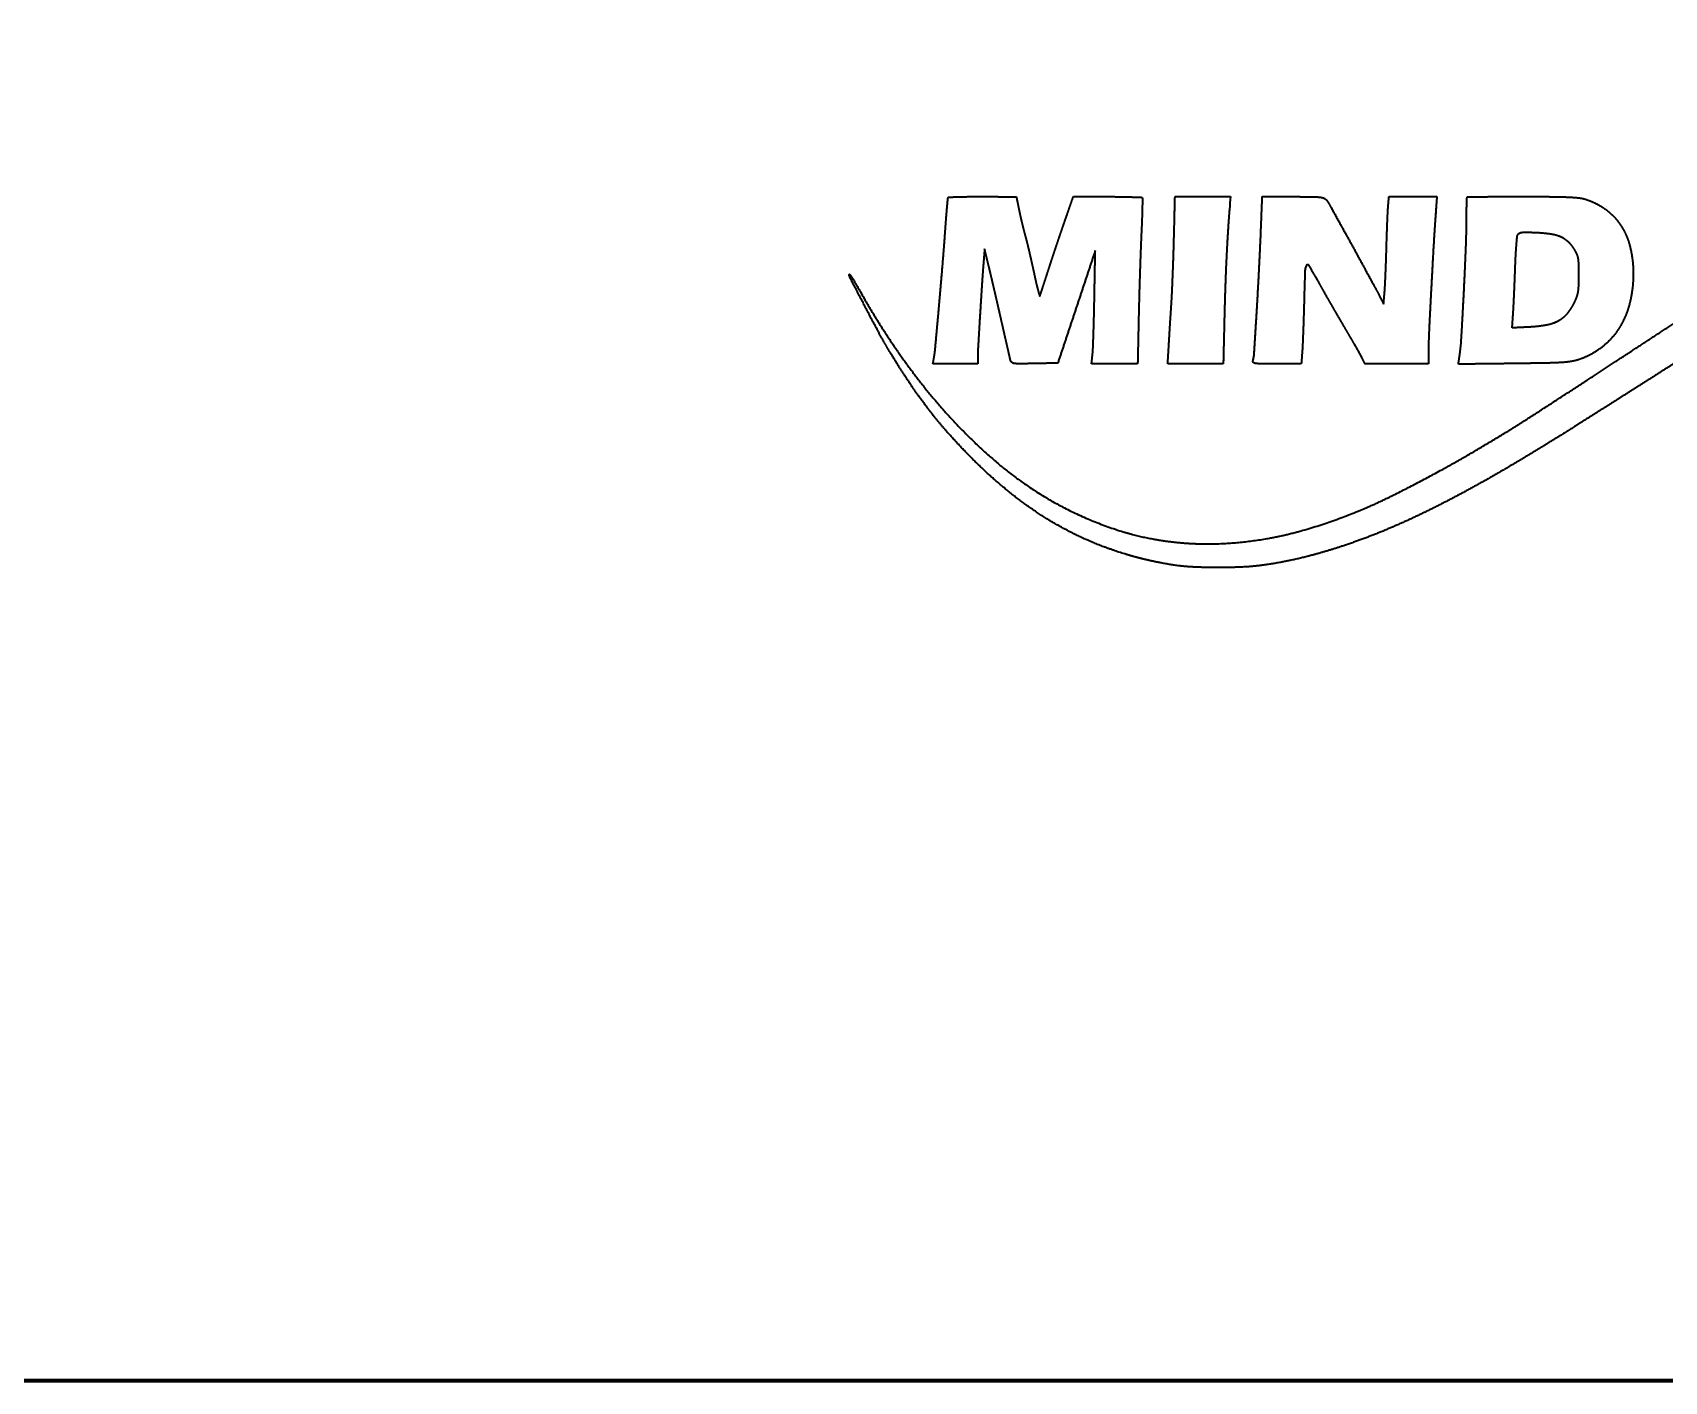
# Model space of a CAD drawing. Header units: inches. Extents: x 885 to 6823, y 710 to 5493.
# Drawn here: x 2839.3 to 2926.3, y 2568.9 to 2640.8 of the extents above; entities that cross this region are included whole.
import ezdxf

# ---------------------------------------------------------------- set-up
doc = ezdxf.new("R2010")
doc.units = ezdxf.units.IN
doc.layers.add('1', color=7, linetype='Continuous', true_color=0xffffff)

msp = doc.modelspace()

# ---------------------------------------------------------------- linework, layer by layer
at = {"layer": '1', "color": 7, "linetype": 'Continuous', "lineweight": 35}
for p, q in [((2787.78, 2568.856), (3095.78, 2568.856)), ((2788.28, 2568.956), (3095.28, 2568.956))]:
    msp.add_line(p, q, dxfattribs=at)
for points, weights, degree, knots in [([(3002.434, 2636.996), (3002.378, 2637.008), (3002.321, 2637.021), (3002.001, 2637.093), (3001.735, 2637.145), (3000.735, 2637.315), (3000.001, 2637.438), (2998.517, 2637.684), (2997.768, 2637.805), (2996.461, 2638.013), (2995.903, 2638.098), (2993.553, 2638.438), (2991.756, 2638.663), (2988.208, 2639.037), (2986.456, 2639.185), (2983.029, 2639.401), (2981.355, 2639.47), (2978.118, 2639.531), (2976.556, 2639.518), (2972.77, 2639.383), (2970.549, 2639.239), (2966.289, 2638.834), (2964.253, 2638.563), (2960.27, 2637.879), (2958.326, 2637.467), (2954.431, 2636.48), (2952.483, 2635.909), (2949.69, 2634.978), (2948.828, 2634.675), (2947.156, 2634.056), (2946.347, 2633.739), (2944.729, 2633.068), (2943.92, 2632.714), (2942.248, 2631.946), (2941.385, 2631.534), (2939.429, 2630.564), (2938.338, 2630.001), (2936.208, 2628.855), (2935.17, 2628.272), (2932.907, 2626.947), (2931.683, 2626.207), (2928.739, 2624.371), (2927.015, 2623.283), (2923.939, 2621.323), (2922.58, 2620.462), (2920.354, 2619.06), (2919.483, 2618.525), (2917.931, 2617.593), (2917.249, 2617.198), (2915.881, 2616.434), (2915.196, 2616.065), (2913.674, 2615.278), (2912.829, 2614.875), (2911.172, 2614.149), (2910.36, 2613.83), (2908.769, 2613.276), (2907.992, 2613.042), (2906.477, 2612.654), (2905.739, 2612.507), (2904.62, 2612.344), (2904.243, 2612.308), (2903.401, 2612.265), (2902.938, 2612.253), (2902.017, 2612.253), (2901.56, 2612.265), (2900.745, 2612.307), (2900.388, 2612.345), (2899.046, 2612.558), (2898.074, 2612.792), (2897.123, 2613.104), (2896.192, 2613.409), (2895.289, 2613.792), (2894.423, 2614.249), (2893.533, 2614.72), (2892.684, 2615.261), (2891.024, 2616.524), (2890.211, 2617.232), (2889.015, 2618.424), (2888.596, 2618.866), (2887.811, 2619.744), (2887.447, 2620.18), (2886.741, 2621.091), (2886.398, 2621.564), (2885.705, 2622.595), (2885.351, 2623.15), (2884.808, 2624.048), (2884.613, 2624.388), (2884.162, 2625.22), (2883.903, 2625.709), (2883.37, 2626.734), (2883.093, 2627.269), (2882.816, 2627.803), (2882.798, 2627.838), (2882.804, 2627.877), (2882.832, 2627.904), (2882.839, 2627.911), (2882.849, 2627.91), (2882.854, 2627.902), (2882.909, 2627.813), (2882.964, 2627.725), (2883.083, 2627.532), (2883.145, 2627.428), (2883.28, 2627.197), (2883.352, 2627.071), (2884.083, 2625.775), (2884.799, 2624.639), (2886.301, 2622.499), (2887.091, 2621.502), (2888.724, 2619.67), (2889.564, 2618.838), (2891.268, 2617.349), (2892.137, 2616.706), (2893.506, 2615.859), (2893.967, 2615.6), (2894.924, 2615.12), (2895.417, 2614.898), (2896.408, 2614.499), (2896.906, 2614.324), (2897.881, 2614.026), (2898.358, 2613.907), (2898.84, 2613.814), (2900.198, 2613.552), (2901.579, 2613.463), (2902.959, 2613.549), (2904.394, 2613.638), (2905.81, 2613.888), (2907.189, 2614.295), (2908.824, 2614.778), (2910.41, 2615.404), (2913.889, 2617.155), (2915.802, 2618.222), (2918.014, 2619.584), (2918.359, 2619.799), (2919.115, 2620.279), (2919.526, 2620.543), (2920.56, 2621.211), (2921.183, 2621.616), (2922.997, 2622.8), (2924.189, 2623.579), (2926.44, 2625.051), (2927.503, 2625.738), (2929.453, 2626.983), (2930.341, 2627.537), (2932.043, 2628.576), (2932.857, 2629.061), (2934.502, 2630.016), (2935.334, 2630.487), (2936.7, 2631.241), (2937.234, 2631.524), (2938.493, 2632.163), (2939.215, 2632.523), (2940.658, 2633.23), (2941.38, 2633.576), (2942.622, 2634.162), (2943.145, 2634.396), (2945.871, 2635.556), (2948.111, 2636.386), (2952.644, 2637.831), (2954.934, 2638.441), (2959.624, 2639.453), (2962.02, 2639.854), (2966.977, 2640.448), (2969.533, 2640.652), (2972.699, 2640.779), (2973.303, 2640.789), (2974.851, 2640.776), (2975.795, 2640.762), (2977.698, 2640.721), (2978.657, 2640.693), (2980.301, 2640.635), (2980.987, 2640.597), (2981.672, 2640.548)], [0.500028842012, 0.500028842012, 0.500028842012, 0.49990993454, 0.49990993454, 0.500028206926, 0.500028206926, 0.500027327896, 0.500027327896, 0.500020306907, 0.500020306907, 0.49996674968, 0.49996674968, 0.499954897266, 0.499954897266, 0.499947872216, 0.499947872216, 0.499905551037, 0.499905551037, 0.499883055807, 0.499883055807, 0.499792231719, 0.499792231719, 0.499773940632, 0.499773940632, 0.499803958143, 0.499803958143, 0.499983511469, 0.499983511469, 0.499967570397, 0.499967570397, 0.499969836855, 0.499969836855, 0.49999224639, 0.49999224639, 0.499982937989, 0.499982937989, 0.499973806451, 0.499973806451, 0.499996723387, 0.499996723387, 0.500024715037, 0.500024715037, 0.500027453769, 0.500027453769, 0.500010452456, 0.500010452456, 0.499988344513, 0.499988344513, 0.499984734416, 0.499984734416, 0.499859741035, 0.499859741035, 0.499772165641, 0.499772165641, 0.499731419008, 0.499731419008, 0.499559423038, 0.499559423038, 0.499666780446, 0.499666780446, 0.499918789299, 0.499918789299, 0.499918892039, 0.499918892039, 0.499564850303, 0.499564850303, 0.498972995834, 0.498972995834, 0.500028842012, 0.498832867725, 0.498832867725, 0.500028842012, 0.498906283356, 0.498906283356, 0.499287120527, 0.499287120527, 0.499893163609, 0.499893163609, 0.499822434289, 0.499822434289, 0.499836242554, 0.499836242554, 0.499934379805, 0.499934379805, 0.499935455777, 0.499935455777, 0.500016243918, 0.500016243918, 0.500028611503, 0.500028611503, 0.500028842012, 0.435794288113, 0.435794288113, 0.500028842012, 0.374186246908, 0.374186246908, 0.500028842012, 0.500027229907, 0.500027229907, 0.500003945292, 0.500003945292, 0.500020163182, 0.500020163182, 0.499624081461, 0.499624081461, 0.499467725914, 0.499467725914, 0.499381762254, 0.499381762254, 0.498914889926, 0.498914889926, 0.499697758003, 0.499697758003, 0.499738051905, 0.499738051905, 0.499725706688, 0.499725706688, 0.499560729865, 0.499560729865, 0.500028842012, 0.49736967995, 0.49736967995, 0.500028842012, 0.497925029837, 0.497925029837, 0.500028842012, 0.498691632887, 0.498691632887, 0.499724398278, 0.499724398278, 0.500020473069, 0.500020473069, 0.500025999044, 0.500025999044, 0.500028065808, 0.500028065808, 0.500028820171, 0.500028820171, 0.500023637462, 0.500023637462, 0.500012762859, 0.500012762859, 0.500008128477, 0.500008128477, 0.500009221042, 0.500009221042, 0.499979547613, 0.499979547613, 0.500019764212, 0.500019764212, 0.500019920975, 0.500019920975, 0.499967173544, 0.499967173544, 0.499663762533, 0.499663762533, 0.499645871572, 0.499645871572, 0.499666159219, 0.499666159219, 0.499766988665, 0.499766988665, 0.499932337733, 0.499932337733, 0.500021256909, 0.500021256909, 0.500020660968, 0.500020660968, 0.499971666204, 0.499971666204, 0.500028842012], 3, [0, 0, 0, 0, 0.000858, 0.000858, 0.004871, 0.004871, 0.015909, 0.015909, 0.027164, 0.027164, 0.035539, 0.035539, 0.062379, 0.062379, 0.088446, 0.088446, 0.113283, 0.113283, 0.136431, 0.136431, 0.169412, 0.169412, 0.199818, 0.199818, 0.229241, 0.229241, 0.259272, 0.259272, 0.27279, 0.27279, 0.285643, 0.285643, 0.298702, 0.298702, 0.312844, 0.312844, 0.330996, 0.330996, 0.348605, 0.348605, 0.369756, 0.369756, 0.399898, 0.399898, 0.423682, 0.423682, 0.438788, 0.438788, 0.450448, 0.450448, 0.461942, 0.461942, 0.475773, 0.475773, 0.488668, 0.488668, 0.500645, 0.500645, 0.511735, 0.511735, 0.517321, 0.517321, 0.524148, 0.524148, 0.530887, 0.530887, 0.536162, 0.536162, 0.550852, 0.550852, 0.550852, 0.565207, 0.565207, 0.565207, 0.579922, 0.579922, 0.595663, 0.595663, 0.604555, 0.604555, 0.612842, 0.612842, 0.621358, 0.621358, 0.63095, 0.63095, 0.636663, 0.636663, 0.644732, 0.644732, 0.653504, 0.653504, 0.653504, 0.654001, 0.654001, 0.654001, 0.654094, 0.654094, 0.654094, 0.655086, 0.655086, 0.656243, 0.656243, 0.657623, 0.657623, 0.670374, 0.670374, 0.682437, 0.682437, 0.693641, 0.693641, 0.703853, 0.703853, 0.708852, 0.708852, 0.713958, 0.713958, 0.718939, 0.718939, 0.723569, 0.723569, 0.723569, 0.736538, 0.736538, 0.736538, 0.749961, 0.749961, 0.749961, 0.765836, 0.765836, 0.786217, 0.786217, 0.790004, 0.790004, 0.794547, 0.794547, 0.80146, 0.80146, 0.814708, 0.814708, 0.826489, 0.826489, 0.836231, 0.836231, 0.845042, 0.845042, 0.853933, 0.853933, 0.859558, 0.859558, 0.867067, 0.867067, 0.874508, 0.874508, 0.879844, 0.879844, 0.902046, 0.902046, 0.924054, 0.924054, 0.946594, 0.946594, 0.970379, 0.970379, 0.975983, 0.975983, 0.984738, 0.984738, 0.993634, 0.993634, 1, 1, 1, 1]), ([(2887.279, 2623.117), (2887.291, 2623.186), (2887.304, 2623.255), (2887.316, 2623.324), (2887.353, 2623.526), (2887.374, 2623.661), (2887.39, 2623.796), (2887.454, 2624.493), (2887.505, 2625.054), (2887.556, 2625.615), (2887.656, 2626.738), (2887.705, 2627.299), (2887.753, 2627.861), (2887.836, 2628.858), (2887.871, 2629.294), (2887.903, 2629.729), (2887.946, 2630.336), (2887.958, 2630.506), (2887.971, 2630.677), (2887.995, 2630.993), (2888.007, 2631.139), (2888.019, 2631.285), (2888.043, 2631.559), (2888.055, 2631.687), (2888.066, 2631.814), (2888.077, 2631.942), (2888.078, 2631.955), (2888.082, 2631.967), (2888.086, 2631.979), (2888.093, 2631.99), (2888.099, 2632), (2888.109, 2632.008), (2888.12, 2632.012), (2888.132, 2632.012), (2888.261, 2632.016), (2888.389, 2632.02), (2888.518, 2632.024), (2888.793, 2632.031), (2888.94, 2632.034), (2889.087, 2632.037), (2889.407, 2632.039), (2889.58, 2632.04), (2889.753, 2632.04), (2890.376, 2632.038), (2890.826, 2632.036), (2891.275, 2632.035), (2891.725, 2632.033)], [0.50001550688, 0.50001550688, 0.50001550688, 0.50001550688, 0.499772670414, 0.499691724925, 0.499772670414, 0.500015281082, 0.500015205815, 0.500015281082, 0.500014369816, 0.500013990794, 0.500014369816, 0.500010434662, 0.500008743923, 0.500010434662, 0.500014209183, 0.500013776617, 0.500014209183, 0.500012235118, 0.500011144531, 0.500012235118, 0.500015347263, 0.500015294057, 0.500015347263, 0.50001550688, 0.493310514693, 0.491075517298, 0.493310514693, 0.50001550688, 0.470245625285, 0.460322331419, 0.470245625285, 0.50001550688, 0.500014956664, 0.500014773258, 0.500014956664, 0.500004348695, 0.5000006293, 0.500004348695, 0.500011255257, 0.500009838049, 0.500011255257, 0.50001550688, 0.50001550688, 0.50001550688, 0.50001550688], 4, [0, 0, 0, 0, 0, 0.022755, 0.022755, 0.022755, 0.067055, 0.067055, 0.067055, 0.250447, 0.250447, 0.250447, 0.43383, 0.43383, 0.43383, 0.57604, 0.57604, 0.57604, 0.631674, 0.631674, 0.631674, 0.679303, 0.679303, 0.679303, 0.721083, 0.721083, 0.721083, 0.721083, 0.725152, 0.725152, 0.725152, 0.725152, 0.728785, 0.728785, 0.728785, 0.728785, 0.767569, 0.767569, 0.767569, 0.811991, 0.811991, 0.811991, 0.864231, 0.864231, 0.864231, 1, 1, 1, 1, 1]), ([(2891.87, 2631.32), (2891.886, 2631.239), (2891.903, 2631.159), (2891.921, 2631.078), (2891.96, 2630.903), (2891.982, 2630.808), (2892.005, 2630.713), (2892.05, 2630.523), (2892.073, 2630.429), (2892.097, 2630.335), (2892.141, 2630.163), (2892.161, 2630.085), (2892.182, 2630.007), (2892.228, 2629.843), (2892.251, 2629.756), (2892.274, 2629.669), (2892.327, 2629.453), (2892.358, 2629.324), (2892.389, 2629.196), (2892.452, 2628.923), (2892.485, 2628.78), (2892.518, 2628.637), (2892.581, 2628.355), (2892.611, 2628.217), (2892.641, 2628.079), (2892.696, 2627.817), (2892.723, 2627.694), (2892.751, 2627.57), (2892.802, 2627.348), (2892.826, 2627.249), (2892.852, 2627.15), (2892.898, 2626.978), (2892.919, 2626.904), (2892.94, 2626.831), (2892.964, 2626.753), (2892.967, 2626.748), (2892.972, 2626.747), (2892.981, 2626.746), (2892.986, 2626.748), (2892.989, 2626.752), (2892.999, 2626.779), (2893.007, 2626.802), (2893.014, 2626.825), (2893.053, 2626.944), (2893.084, 2627.04), (2893.116, 2627.135), (2893.184, 2627.344), (2893.221, 2627.457), (2893.257, 2627.57), (2893.336, 2627.811), (2893.377, 2627.939), (2893.419, 2628.067), (2893.508, 2628.344), (2893.557, 2628.492), (2893.606, 2628.641), (2893.713, 2628.966), (2893.772, 2629.142), (2893.831, 2629.318), (2893.949, 2629.67), (2894.008, 2629.845), (2894.068, 2630.021), (2894.177, 2630.341), (2894.227, 2630.487), (2894.277, 2630.632), (2894.438, 2631.095), (2894.548, 2631.412), (2894.659, 2631.73), (2894.769, 2632.047)], [0.50001550688, 0.5, 0.49999483104, 0.5, 0.500009872045, 0.500007993766, 0.500009872045, 0.500009858609, 0.500007975851, 0.500009858609, 0.499998237377, 0.499992480876, 0.499998237377, 0.499983395849, 0.499972692172, 0.499983395849, 0.500012048347, 0.500010895503, 0.500012048347, 0.500012074598, 0.500010930503, 0.500012074598, 0.500011123022, 0.500009661736, 0.500011123022, 0.500003619106, 0.499999656515, 0.500003619106, 0.499972199164, 0.499957763259, 0.499972199164, 0.499992638133, 0.499985015217, 0.499992638133, 0.50001550688, 0.487847922584, 0.50001550688, 0.50001550688, 0.487847922584, 0.50001550688, 0.50000276061, 0.499998511853, 0.50000276061, 0.50001549548, 0.500015491679, 0.50001549548, 0.500015461879, 0.500015446879, 0.500015461879, 0.500015485455, 0.500015478314, 0.500015485455, 0.500014122393, 0.500013660898, 0.500014122393, 0.500015011853, 0.500014846844, 0.500015011853, 0.500015010858, 0.500014845517, 0.500015010858, 0.500014010389, 0.500013511558, 0.500014010389, 0.50001550688, 0.50001550688, 0.50001550688, 0.50001550688], 4, [0, 0, 0, 0, 0, 0.031961, 0.031961, 0.031961, 0.069857, 0.069857, 0.069857, 0.107524, 0.107524, 0.107524, 0.138725, 0.138725, 0.138725, 0.173643, 0.173643, 0.173643, 0.225049, 0.225049, 0.225049, 0.282111, 0.282111, 0.282111, 0.336888, 0.336888, 0.336888, 0.38601, 0.38601, 0.38601, 0.42548, 0.42548, 0.42548, 0.455239, 0.455239, 0.455239, 0.456939, 0.456939, 0.456939, 0.45864, 0.45864, 0.45864, 0.467994, 0.467994, 0.467994, 0.507131, 0.507131, 0.507131, 0.553222, 0.553222, 0.553222, 0.605407, 0.605407, 0.605407, 0.666055, 0.666055, 0.666055, 0.738163, 0.738163, 0.738163, 0.809958, 0.809958, 0.809958, 0.869562, 0.869562, 0.869562, 1, 1, 1, 1, 1]), ([(2894.769, 2632.047), (2895.221, 2632.045), (2895.673, 2632.043), (2896.125, 2632.041), (2896.751, 2632.039), (2896.925, 2632.037), (2897.099, 2632.036), (2897.421, 2632.031), (2897.57, 2632.028), (2897.718, 2632.024), (2897.997, 2632.016), (2898.127, 2632.012), (2898.257, 2632.008), (2898.387, 2632.003), (2898.399, 2632.003), (2898.412, 2631.999), (2898.423, 2631.993), (2898.432, 2631.984), (2898.441, 2631.975), (2898.447, 2631.964), (2898.45, 2631.951), (2898.45, 2631.939), (2898.448, 2631.809), (2898.445, 2631.679), (2898.443, 2631.549), (2898.437, 2631.271), (2898.433, 2631.122), (2898.428, 2630.974), (2898.416, 2630.651), (2898.409, 2630.477), (2898.401, 2630.303), (2898.383, 2629.91), (2898.373, 2629.692), (2898.364, 2629.473), (2898.345, 2628.963), (2898.335, 2628.671), (2898.325, 2628.38), (2898.305, 2627.778), (2898.296, 2627.468), (2898.286, 2627.158), (2898.27, 2626.566), (2898.263, 2626.284), (2898.256, 2626.002), (2898.235, 2625.069), (2898.221, 2624.419), (2898.207, 2623.768), (2898.193, 2623.117)], [0.50001550688, 0.50001550688, 0.50001550688, 0.50001550688, 0.500012471157, 0.500011459249, 0.500012471157, 0.500007713408, 0.500005115584, 0.500007713408, 0.500015113484, 0.500014982352, 0.500015113484, 0.50001550688, 0.482556149882, 0.476736364216, 0.482556149882, 0.50001550688, 0.480162354565, 0.473544637126, 0.480162354565, 0.50001550688, 0.500015069755, 0.500014924046, 0.500015069755, 0.500006878904, 0.500004002912, 0.500006878904, 0.500012160515, 0.500011045059, 0.500012160515, 0.500011982284, 0.500010807418, 0.500011982284, 0.500014847909, 0.500014628252, 0.500014847909, 0.500014861613, 0.500014646524, 0.500014861613, 0.500014371323, 0.500013992804, 0.500014371323, 0.50001550688, 0.50001550688, 0.50001550688, 0.50001550688], 4, [0, 0, 0, 0, 0, 0.151965, 0.151965, 0.151965, 0.210513, 0.210513, 0.210513, 0.260484, 0.260484, 0.260484, 0.304194, 0.304194, 0.304194, 0.304194, 0.308324, 0.308324, 0.308324, 0.308324, 0.312269, 0.312269, 0.312269, 0.312269, 0.35276, 0.35276, 0.35276, 0.399074, 0.399074, 0.399074, 0.453375, 0.453375, 0.453375, 0.521631, 0.521631, 0.521631, 0.61251, 0.61251, 0.61251, 0.709195, 0.709195, 0.709195, 0.797165, 0.797165, 0.797165, 1, 1, 1, 1, 1]), ([(2899.798, 2623.117), (2899.817, 2623.449), (2899.837, 2623.78), (2899.866, 2624.268), (2899.875, 2624.424), (2899.897, 2624.778), (2899.909, 2624.976), (2899.934, 2625.38), (2899.947, 2625.585), (2899.972, 2625.972), (2899.984, 2626.153), (2900.009, 2626.541), (2900.02, 2626.749), (2900.044, 2627.257), (2900.056, 2627.558), (2900.081, 2628.191), (2900.093, 2628.523), (2900.114, 2629.171), (2900.123, 2629.487), (2900.15, 2630.551), (2900.169, 2631.298), (2900.187, 2632.046)], [0.500008148685, 0.500008148685, 0.500008148685, 0.500007937368, 0.500007937368, 0.50000809679, 0.50000809679, 0.500008097531, 0.500008097531, 0.500008038792, 0.500008038792, 0.499992583312, 0.499992583312, 0.500006311593, 0.500006311593, 0.500006335859, 0.500006335859, 0.500005719133, 0.500005719133, 0.500008148685, 0.500008148685, 0.500008148685], 3, [0, 0, 0, 0, 0.111452, 0.111452, 0.163949, 0.163949, 0.230581, 0.230581, 0.299685, 0.299685, 0.360491, 0.360491, 0.430302, 0.430302, 0.53136, 0.53136, 0.642838, 0.642838, 0.749012, 0.749012, 1, 1, 1, 1]), ([(2906.917, 2623.117), (2906.48, 2623.117), (2906.043, 2623.117), (2905.342, 2623.117), (2905.077, 2623.119), (2904.71, 2623.122), (2904.607, 2623.128), (2904.505, 2623.14), (2904.458, 2623.146), (2904.412, 2623.161), (2904.371, 2623.185), (2904.341, 2623.202), (2904.329, 2623.233), (2904.338, 2623.266), (2904.375, 2623.4), (2904.399, 2623.538), (2904.408, 2623.677), (2904.455, 2624.408), (2904.5, 2625.139), (2904.592, 2626.661), (2904.636, 2627.453), (2904.715, 2629.032), (2904.751, 2629.82), (2904.801, 2631.088), (2904.82, 2631.568), (2904.839, 2632.047)], [0.500367394724, 0.500367394724, 0.500367394724, 0.500363972079, 0.500363972079, 0.499888988543, 0.499888988543, 0.500367394724, 0.49345985879, 0.49345985879, 0.500367394724, 0.430424583385, 0.430424583385, 0.500367394724, 0.498569165342, 0.498569165342, 0.500367394724, 0.500366773452, 0.500366773452, 0.50036295045, 0.50036295045, 0.500362815127, 0.500362815127, 0.500367394724, 0.500367394724, 0.500367394724], 3, [0, 0, 0, 0, 0.130089, 0.130089, 0.208912, 0.208912, 0.239506, 0.239506, 0.239506, 0.253573, 0.253573, 0.253573, 0.262089, 0.262089, 0.262089, 0.297195, 0.297195, 0.297195, 0.481459, 0.481459, 0.68083, 0.68083, 0.879204, 0.879204, 1, 1, 1, 1]), ([(2904.839, 2632.047), (2905.389, 2632.045), (2905.939, 2632.042), (2906.853, 2632.037), (2907.217, 2632.034), (2907.704, 2632.028), (2907.827, 2632.02), (2907.95, 2632.006), (2908.018, 2631.997), (2908.085, 2631.977), (2908.146, 2631.946), (2908.201, 2631.918), (2908.248, 2631.877), (2908.284, 2631.826)], [0.500367394724, 0.500367394724, 0.500367394724, 0.500365538551, 0.500365538551, 0.4998991069, 0.4998991069, 0.500367394724, 0.495198117227, 0.495198117227, 0.500367394724, 0.490496433124, 0.490496433124, 0.500367394724], 3, [0, 0, 0, 0, 0.472076, 0.472076, 0.783943, 0.783943, 0.889803, 0.889803, 0.889803, 0.948312, 0.948312, 0.948312, 1, 1, 1, 1]), ([(2908.284, 2631.826), (2908.349, 2631.734), (2908.409, 2631.639), (2908.856, 2630.828), (2909.249, 2630.115), (2910.008, 2628.737), (2910.373, 2628.07), (2910.876, 2627.15), (2911.01, 2626.895), (2911.195, 2626.528), (2911.251, 2626.418), (2911.306, 2626.308)], [0.500367394724, 0.499877535092, 0.499877535092, 0.500367348226, 0.500367348226, 0.500367091651, 0.500367091651, 0.500320132776, 0.500320132776, 0.500367394724, 0.500367394724, 0.500367394724], 3, [0, 0, 0, 0, 0.05376, 0.05376, 0.441542, 0.441542, 0.803944, 0.803944, 0.94128, 0.94128, 1, 1, 1, 1]), ([(2911.306, 2626.308), (2911.324, 2626.517), (2911.342, 2626.725), (2911.37, 2627.05), (2911.377, 2627.166), (2911.393, 2627.484), (2911.403, 2627.685), (2911.421, 2628.119), (2911.43, 2628.352), (2911.446, 2628.822), (2911.454, 2629.059), (2911.466, 2629.529), (2911.474, 2629.763), (2911.489, 2630.221), (2911.497, 2630.445), (2911.514, 2630.86), (2911.522, 2631.051), (2911.536, 2631.34), (2911.543, 2631.439), (2911.566, 2631.707), (2911.58, 2631.876), (2911.595, 2632.046)], [0.500367394724, 0.500367394724, 0.500367394724, 0.500316599242, 0.500316599242, 0.500365029203, 0.500365029203, 0.500364818693, 0.500364818693, 0.500365046758, 0.500365046758, 0.500365760712, 0.500365760712, 0.500365302234, 0.500365302234, 0.500365658942, 0.500365658942, 0.500303940158, 0.500303940158, 0.500367394724, 0.500367394724, 0.500367394724], 3, [0, 0, 0, 0, 0.109387, 0.109387, 0.170158, 0.170158, 0.275301, 0.275301, 0.397053, 0.397053, 0.520694, 0.520694, 0.642819, 0.642819, 0.760015, 0.760015, 0.85964, 0.85964, 0.911319, 0.911319, 1, 1, 1, 1]), ([(2914.147, 2632.046), (2914.128, 2631.792), (2914.11, 2631.538), (2914.05, 2630.72), (2914.012, 2630.155), (2913.933, 2628.792), (2913.889, 2627.994), (2913.805, 2626.408), (2913.764, 2625.619), (2913.711, 2624.535), (2913.704, 2624.239), (2913.703, 2623.668), (2913.702, 2623.392), (2913.702, 2623.117)], [0.500367394724, 0.500367394724, 0.500367394724, 0.500358067926, 0.500358067926, 0.500366133384, 0.500366133384, 0.500366825123, 0.500366825123, 0.500274339556, 0.500274339556, 0.500367394724, 0.500367394724, 0.500367394724], 3, [0, 0, 0, 0, 0.085418, 0.085418, 0.27534, 0.27534, 0.543421, 0.543421, 0.8084, 0.8084, 0.907731, 0.907731, 1, 1, 1, 1]), ([(2915.292, 2623.102), (2915.309, 2623.211), (2915.325, 2623.319), (2915.394, 2623.768), (2915.431, 2624.111), (2915.501, 2625.274), (2915.546, 2626.093), (2915.631, 2627.741), (2915.668, 2628.569), (2915.721, 2629.958), (2915.732, 2630.519), (2915.732, 2631.195), (2915.733, 2631.31), (2915.736, 2631.524), (2915.739, 2631.623), (2915.746, 2631.808), (2915.75, 2631.893), (2915.754, 2631.978), (2915.754, 2631.99), (2915.759, 2632.002), (2915.768, 2632.01), (2915.777, 2632.02), (2915.789, 2632.025), (2915.802, 2632.025), (2916.084, 2632.028), (2916.365, 2632.031), (2916.962, 2632.038), (2917.277, 2632.04), (2917.964, 2632.042), (2918.337, 2632.043), (2919.238, 2632.042), (2919.767, 2632.04), (2920.583, 2632.033), (2920.871, 2632.026), (2921.34, 2632.007), (2921.521, 2631.993), (2921.703, 2631.975), (2921.824, 2631.962), (2921.943, 2631.938), (2922.06, 2631.902)], [0.503464115848, 0.503464115848, 0.503464115848, 0.503110179981, 0.503110179981, 0.503460496508, 0.503460496508, 0.503457652365, 0.503457652365, 0.503402680396, 0.503402680396, 0.503454960814, 0.503454960814, 0.503441503408, 0.503441503408, 0.503461728097, 0.503461728097, 0.503464115848, 0.480665740791, 0.480665740791, 0.503464115848, 0.478775294308, 0.478775294308, 0.503464115848, 0.503464089531, 0.503464089531, 0.503461785979, 0.503461785979, 0.503463246505, 0.503463246505, 0.503462408085, 0.503462408085, 0.503414240089, 0.503414240089, 0.503305674011, 0.503305674011, 0.503464115848, 0.501854451745, 0.501854451745, 0.503464115848], 3, [0, 0, 0, 0, 0.02245, 0.02245, 0.093076, 0.093076, 0.261031, 0.261031, 0.430809, 0.430809, 0.545614, 0.545614, 0.569216, 0.569216, 0.589494, 0.589494, 0.606953, 0.606953, 0.606953, 0.609367, 0.609367, 0.609367, 0.611794, 0.611794, 0.611794, 0.664092, 0.664092, 0.72269, 0.72269, 0.791858, 0.791858, 0.890178, 0.890178, 0.943587, 0.943587, 0.977436, 0.977436, 0.977436, 1, 1, 1, 1]), ([(2922.06, 2631.902), (2922.453, 2631.78), (2922.82, 2631.596), (2923.152, 2631.353), (2923.473, 2631.118), (2923.745, 2630.829), (2923.96, 2630.494), (2924.189, 2630.139), (2924.355, 2629.749), (2924.452, 2629.338), (2924.563, 2628.873), (2924.619, 2628.399), (2924.619, 2627.921), (2924.619, 2627.389), (2924.553, 2626.861), (2924.424, 2626.345), (2924.305, 2625.872), (2924.113, 2625.423), (2923.852, 2625.011), (2923.605, 2624.621), (2923.295, 2624.279), (2922.931, 2623.996), (2922.566, 2623.711), (2922.159, 2623.493), (2921.72, 2623.347), (2921.587, 2623.303), (2921.451, 2623.269), (2921.147, 2623.221), (2920.981, 2623.203), (2920.546, 2623.177), (2920.277, 2623.166), (2919.419, 2623.152), (2918.83, 2623.143), (2917.258, 2623.125), (2916.275, 2623.114), (2915.292, 2623.102)], [0.503464115848, 0.498845294717, 0.498845294717, 0.503464115848, 0.497801952855, 0.497801952855, 0.503464115848, 0.498684125974, 0.498684125974, 0.503464115848, 0.501180958369, 0.501180958369, 0.503464115848, 0.500937498586, 0.500937498586, 0.503464115848, 0.499197330346, 0.499197330346, 0.503464115848, 0.498524810632, 0.498524810632, 0.503464115848, 0.49858748515, 0.49858748515, 0.503464115848, 0.502336920227, 0.502336920227, 0.503071019577, 0.503071019577, 0.503385012339, 0.503385012339, 0.503462937324, 0.503462937324, 0.503464115848, 0.503464115848, 0.503464115848], 3, [0, 0, 0, 0, 0.073863, 0.073863, 0.073863, 0.144523, 0.144523, 0.144523, 0.218952, 0.218952, 0.218952, 0.302615, 0.302615, 0.302615, 0.395337, 0.395337, 0.395337, 0.479698, 0.479698, 0.479698, 0.558669, 0.558669, 0.558669, 0.637037, 0.637037, 0.637037, 0.66074, 0.66074, 0.689002, 0.689002, 0.734403, 0.734403, 0.833897, 0.833897, 1, 1, 1, 1]), ([(2903.087, 2631.369), (2903.053, 2630.928), (2903.022, 2630.488), (2902.967, 2629.589), (2902.943, 2629.13), (2902.898, 2628.178), (2902.878, 2627.686), (2902.843, 2626.653), (2902.828, 2626.112), (2902.796, 2624.754), (2902.777, 2623.936), (2902.758, 2623.117)], [0.500008148685, 0.499997283772, 0.499997283772, 0.499999623471, 0.499999623471, 0.500000800379, 0.500000800379, 0.500003948576, 0.500003948576, 0.500008148685, 0.500008148685, 0.500008148685], 3, [0, 0, 0, 0, 0.160372, 0.160372, 0.327355, 0.327355, 0.506291, 0.506291, 0.702758, 0.702758, 1, 1, 1, 1]), ([(2918.461, 2630.004), (2918.479, 2630.04), (2918.508, 2630.069), (2918.543, 2630.089), (2918.584, 2630.111), (2918.628, 2630.126), (2918.675, 2630.131), (2918.754, 2630.141), (2918.833, 2630.145), (2919.093, 2630.138), (2919.272, 2630.133), (2919.708, 2630.115), (2919.964, 2630.091), (2920.218, 2630.055), (2920.398, 2630.03), (2920.574, 2629.98), (2920.741, 2629.907), (2920.884, 2629.846), (2921.013, 2629.76), (2921.126, 2629.653), (2921.249, 2629.537), (2921.356, 2629.405), (2921.445, 2629.26), (2921.499, 2629.171), (2921.548, 2629.079), (2921.593, 2628.984), (2921.626, 2628.914), (2921.649, 2628.84), (2921.663, 2628.764), (2921.681, 2628.669), (2921.69, 2628.572), (2921.697, 2628.272), (2921.699, 2628.067), (2921.699, 2627.672), (2921.696, 2627.481), (2921.689, 2627.182), (2921.679, 2627.074), (2921.663, 2626.967), (2921.65, 2626.881), (2921.628, 2626.795), (2921.599, 2626.712), (2921.564, 2626.612), (2921.524, 2626.514), (2921.479, 2626.418), (2921.375, 2626.199), (2921.247, 2625.994), (2921.096, 2625.804), (2920.968, 2625.645), (2920.813, 2625.512), (2920.634, 2625.413), (2920.438, 2625.303), (2920.226, 2625.227), (2920.004, 2625.187), (2919.702, 2625.132), (2919.397, 2625.097), (2918.78, 2625.068), (2918.471, 2625.053), (2918.162, 2625.039)], [0.504680765012, 0.490132908963, 0.490132908963, 0.504680765012, 0.498575014725, 0.498575014725, 0.504680765012, 0.503782583665, 0.503782583665, 0.504669097738, 0.504669097738, 0.504265686209, 0.504265686209, 0.504680765012, 0.501638000327, 0.501638000327, 0.504680765012, 0.499583026487, 0.499583026487, 0.504680765012, 0.501747568531, 0.501747568531, 0.504680765012, 0.50418529738, 0.50418529738, 0.504680765012, 0.501852899933, 0.501852899933, 0.504680765012, 0.503618672798, 0.503618672798, 0.504661849299, 0.504661849299, 0.50465306587, 0.50465306587, 0.504018633086, 0.504018633086, 0.504680765012, 0.503237185209, 0.503237185209, 0.504680765012, 0.504214476066, 0.504214476066, 0.504680765012, 0.502423607365, 0.502423607365, 0.504680765012, 0.498382486798, 0.498382486798, 0.504680765012, 0.500096521958, 0.500096521958, 0.504680765012, 0.503951377967, 0.503951377967, 0.504680765012, 0.504680765012, 0.504680765012], 3, [0, 0, 0, 0, 0.011188, 0.011188, 0.011188, 0.024416, 0.024416, 0.024416, 0.047275, 0.047275, 0.098931, 0.098931, 0.172725, 0.172725, 0.172725, 0.225244, 0.225244, 0.225244, 0.270169, 0.270169, 0.270169, 0.319848, 0.319848, 0.319848, 0.350518, 0.350518, 0.350518, 0.373356, 0.373356, 0.373356, 0.402041, 0.402041, 0.462624, 0.462624, 0.519325, 0.519325, 0.551419, 0.551419, 0.551419, 0.577524, 0.577524, 0.577524, 0.609171, 0.609171, 0.609171, 0.681398, 0.681398, 0.681398, 0.742666, 0.742666, 0.742666, 0.810946, 0.810946, 0.810946, 0.905067, 0.905067, 1, 1, 1, 1]), ([(2918.162, 2625.039), (2918.18, 2625.304), (2918.198, 2625.569), (2918.225, 2625.972), (2918.233, 2626.109), (2918.25, 2626.454), (2918.26, 2626.661), (2918.28, 2627.1), (2918.29, 2627.332), (2918.308, 2627.788), (2918.316, 2628.013), (2918.331, 2628.447), (2918.34, 2628.656), (2918.36, 2629.05), (2918.372, 2629.235), (2918.399, 2629.575), (2918.412, 2629.73), (2918.426, 2629.886), (2918.43, 2629.927), (2918.441, 2629.967), (2918.461, 2630.004)], [0.504680765012, 0.504680765012, 0.504680765012, 0.504668328966, 0.504668328966, 0.504679576497, 0.504679576497, 0.504679576497, 0.504679576497, 0.504679330646, 0.504679330646, 0.504667565487, 0.504667565487, 0.504653350061, 0.504653350061, 0.504672169752, 0.504672169752, 0.504680765012, 0.498439744996, 0.498439744996, 0.504680765012], 3, [0, 0, 0, 0, 0.160091, 0.160091, 0.243074, 0.243074, 0.36804, 0.36804, 0.507798, 0.507798, 0.643232, 0.643232, 0.769382, 0.769382, 0.881001, 0.881001, 0.974943, 0.974943, 0.974943, 1, 1, 1, 1]), ([(2890.034, 2629.253), (2890.02, 2629.073), (2890.005, 2628.893), (2889.99, 2628.713), (2889.953, 2628.263), (2889.933, 2627.992), (2889.914, 2627.722), (2889.868, 2627.022), (2889.841, 2626.593), (2889.814, 2626.165), (2889.761, 2625.298), (2889.735, 2624.859), (2889.709, 2624.421), (2889.676, 2623.856), (2889.671, 2623.73), (2889.668, 2623.603), (2889.668, 2623.387), (2889.668, 2623.297), (2889.667, 2623.207), (2889.667, 2623.117)], [0.50001550688, 0.50001550688, 0.50001550688, 0.50001550688, 0.500007109959, 0.500004310985, 0.500007109959, 0.500014889702, 0.500014683975, 0.500014889702, 0.500015317147, 0.500015253902, 0.500015317147, 0.499917732858, 0.499885141517, 0.499917732858, 0.50001550688, 0.50001550688, 0.50001550688, 0.50001550688], 4, [0, 0, 0, 0, 0, 0.117404, 0.117404, 0.117404, 0.294022, 0.294022, 0.294022, 0.573507, 0.573507, 0.573507, 0.859289, 0.859289, 0.859289, 0.941505, 0.941505, 0.941505, 1, 1, 1, 1, 1]), ([(2893.936, 2623.16), (2893.627, 2623.154), (2893.318, 2623.148), (2893.009, 2623.142), (2892.496, 2623.133), (2892.293, 2623.129), (2892.09, 2623.127), (2891.819, 2623.124), (2891.751, 2623.126), (2891.684, 2623.132), (2891.617, 2623.141), (2891.581, 2623.145), (2891.547, 2623.156), (2891.515, 2623.173), (2891.487, 2623.196), (2891.461, 2623.217), (2891.44, 2623.243), (2891.425, 2623.273), (2891.417, 2623.306), (2891.408, 2623.34), (2891.4, 2623.374), (2891.392, 2623.409), (2891.352, 2623.583), (2891.32, 2623.722), (2891.289, 2623.862), (2891.219, 2624.165), (2891.182, 2624.33), (2891.144, 2624.494), (2891.065, 2624.845), (2891.023, 2625.031), (2890.98, 2625.216), (2890.893, 2625.603), (2890.847, 2625.803), (2890.802, 2626.003), (2890.708, 2626.41), (2890.66, 2626.618), (2890.612, 2626.826), (2890.521, 2627.219), (2890.477, 2627.406), (2890.434, 2627.592), (2890.361, 2627.904), (2890.331, 2628.029), (2890.301, 2628.155), (2890.211, 2628.523), (2890.152, 2628.766), (2890.093, 2629.01), (2890.034, 2629.253)], [0.50001550688, 0.50001550688, 0.50001550688, 0.50001550688, 0.500013249008, 0.500012496384, 0.500013249008, 0.499389444482, 0.499180757016, 0.499389444482, 0.50001550688, 0.490949848618, 0.487927962531, 0.490949848618, 0.50001550688, 0.486530066843, 0.482034920164, 0.486530066843, 0.50001550688, 0.500008805302, 0.500006571442, 0.500008805302, 0.500015500036, 0.500015497754, 0.500015500036, 0.500015481342, 0.500015472829, 0.500015481342, 0.500015494556, 0.500015490447, 0.500015494556, 0.500015273629, 0.500015195878, 0.500015273629, 0.500015320214, 0.500015257992, 0.500015320214, 0.50001531899, 0.50001525636, 0.50001531899, 0.50001368087, 0.5000130722, 0.50001368087, 0.50001550688, 0.50001550688, 0.50001550688, 0.50001550688], 4, [0, 0, 0, 0, 0, 0.146906, 0.146906, 0.146906, 0.243598, 0.243598, 0.243598, 0.275704, 0.275704, 0.275704, 0.275704, 0.292383, 0.292383, 0.292383, 0.292383, 0.307602, 0.307602, 0.307602, 0.307602, 0.323642, 0.323642, 0.323642, 0.388516, 0.388516, 0.388516, 0.465022, 0.465022, 0.465022, 0.551481, 0.551481, 0.551481, 0.644572, 0.644572, 0.644572, 0.741199, 0.741199, 0.741199, 0.827999, 0.827999, 0.827999, 0.886436, 0.886436, 0.886436, 1, 1, 1, 1, 1]), ([(2895.736, 2623.117), (2895.75, 2623.248), (2895.764, 2623.378), (2895.777, 2623.509), (2895.799, 2623.721), (2895.806, 2623.803), (2895.811, 2623.885), (2895.822, 2624.161), (2895.829, 2624.355), (2895.836, 2624.549), (2895.85, 2624.974), (2895.857, 2625.205), (2895.863, 2625.436), (2895.875, 2625.917), (2895.88, 2626.166), (2895.885, 2626.415), (2895.901, 2627.291), (2895.912, 2627.916), (2895.923, 2628.542), (2895.934, 2629.168)], [0.50001550688, 0.50001550688, 0.50001550688, 0.50001550688, 0.499884139068, 0.499840349797, 0.499884139068, 0.500014109049, 0.500013643105, 0.500014109049, 0.500013341542, 0.500012619763, 0.500013341542, 0.500014125719, 0.500013665332, 0.500014125719, 0.50001550688, 0.50001550688, 0.50001550688, 0.50001550688], 4, [0, 0, 0, 0, 0, 0.086637, 0.086637, 0.086637, 0.140995, 0.140995, 0.140995, 0.269154, 0.269154, 0.269154, 0.421882, 0.421882, 0.421882, 0.586528, 0.586528, 0.586528, 1, 1, 1, 1, 1]), ([(2910.32, 2623.117), (2910.259, 2623.237), (2910.198, 2623.357), (2910.102, 2623.547), (2910.065, 2623.616), (2909.953, 2623.816), (2909.878, 2623.948), (2909.715, 2624.234), (2909.627, 2624.388), (2909.444, 2624.702), (2909.35, 2624.862), (2909.15, 2625.202), (2909.045, 2625.382), (2908.814, 2625.779), (2908.689, 2625.996), (2908.439, 2626.431), (2908.314, 2626.648), (2908.087, 2627.049), (2907.984, 2627.232), (2907.701, 2627.736), (2907.518, 2628.055), (2907.33, 2628.372), (2907.297, 2628.428), (2907.232, 2628.43), (2907.195, 2628.376), (2907.145, 2628.303), (2907.118, 2628.219), (2907.115, 2628.131), (2907.095, 2627.489), (2907.077, 2626.848), (2907.053, 2625.954), (2907.046, 2625.701), (2907.03, 2625.203), (2907.021, 2624.957), (2907.003, 2624.501), (2906.995, 2624.29), (2906.98, 2623.963), (2906.973, 2623.847), (2906.948, 2623.526), (2906.933, 2623.322), (2906.917, 2623.117)], [0.500367394724, 0.500367394724, 0.500367394724, 0.500292044981, 0.500292044981, 0.500365342213, 0.500365342213, 0.500364919933, 0.500364919933, 0.500365464379, 0.500365464379, 0.500365184843, 0.500365184843, 0.500366642277, 0.500366642277, 0.500366642277, 0.500366642277, 0.500365230742, 0.500365230742, 0.500342846699, 0.500342846699, 0.500367394724, 0.345562892624, 0.345562892624, 0.500367394724, 0.487124616727, 0.487124616727, 0.500367394724, 0.500366232273, 0.500366232273, 0.500365879583, 0.500365879583, 0.500365613451, 0.500365613451, 0.500365822757, 0.500365822757, 0.500324987128, 0.500324987128, 0.500367394724, 0.500367394724, 0.500367394724], 3, [0, 0, 0, 0, 0.041435, 0.041435, 0.065588, 0.065588, 0.112188, 0.112188, 0.167015, 0.167015, 0.224161, 0.224161, 0.288567, 0.288567, 0.36577, 0.36577, 0.443062, 0.443062, 0.507762, 0.507762, 0.621179, 0.621179, 0.621179, 0.635109, 0.635109, 0.635109, 0.653395, 0.653395, 0.653395, 0.786373, 0.786373, 0.838741, 0.838741, 0.889705, 0.889705, 0.933383, 0.933383, 0.957497, 0.957497, 1, 1, 1, 1])]:
    msp.add_rational_spline(points, weights, degree=degree, knots=knots, dxfattribs=at)
for points, degree in [([(2891.725, 2632.033), (2891.761, 2631.855), (2891.797, 2631.677), (2891.834, 2631.498), (2891.87, 2631.32)], 4), ([(2903.14, 2632.046), (2903.122, 2631.82), (2903.105, 2631.594), (2903.087, 2631.369)], 3)]:
    msp.add_open_spline(points, degree=degree, dxfattribs=at)
for points, degree, knots in [([(2900.187, 2632.046), (2900.679, 2632.046), (2901.171, 2632.046), (2902.155, 2632.046), (2902.647, 2632.046), (2903.14, 2632.046)], 3, [0, 0, 0, 0, 0.5, 0.5, 1, 1, 1, 1]), ([(2911.595, 2632.046), (2912.02, 2632.046), (2912.446, 2632.046), (2913.296, 2632.046), (2913.722, 2632.046), (2914.147, 2632.046)], 3, [0, 0, 0, 0, 0.5, 0.5, 1, 1, 1, 1]), ([(2895.934, 2629.168), (2895.684, 2628.417), (2895.434, 2627.666), (2895.184, 2626.915), (2894.685, 2625.413), (2894.435, 2624.662), (2894.185, 2623.911), (2893.936, 2623.16)], 4, [0, 0, 0, 0, 0, 0.5, 0.5, 0.5, 1, 1, 1, 1, 1]), ([(2889.667, 2623.117), (2889.369, 2623.117), (2889.07, 2623.117), (2888.772, 2623.117), (2888.174, 2623.117), (2887.876, 2623.117), (2887.577, 2623.117), (2887.279, 2623.117)], 4, [0, 0, 0, 0, 0, 0.5, 0.5, 0.5, 1, 1, 1, 1, 1]), ([(2898.193, 2623.117), (2897.886, 2623.117), (2897.578, 2623.117), (2897.271, 2623.117), (2896.657, 2623.117), (2896.35, 2623.117), (2896.043, 2623.117), (2895.736, 2623.117)], 4, [0, 0, 0, 0, 0, 0.5, 0.5, 0.5, 1, 1, 1, 1, 1]), ([(2902.758, 2623.117), (2902.264, 2623.117), (2901.771, 2623.117), (2900.784, 2623.117), (2900.291, 2623.117), (2899.798, 2623.117)], 3, [0, 0, 0, 0, 0.5, 0.5, 1, 1, 1, 1]), ([(2913.702, 2623.117), (2913.138, 2623.117), (2912.574, 2623.117), (2911.447, 2623.117), (2910.883, 2623.117), (2910.32, 2623.117)], 3, [0, 0, 0, 0, 0.5, 0.5, 1, 1, 1, 1])]:
    msp.add_open_spline(points, degree=degree, knots=knots, dxfattribs=at)

doc.saveas('drawing.dxf')
